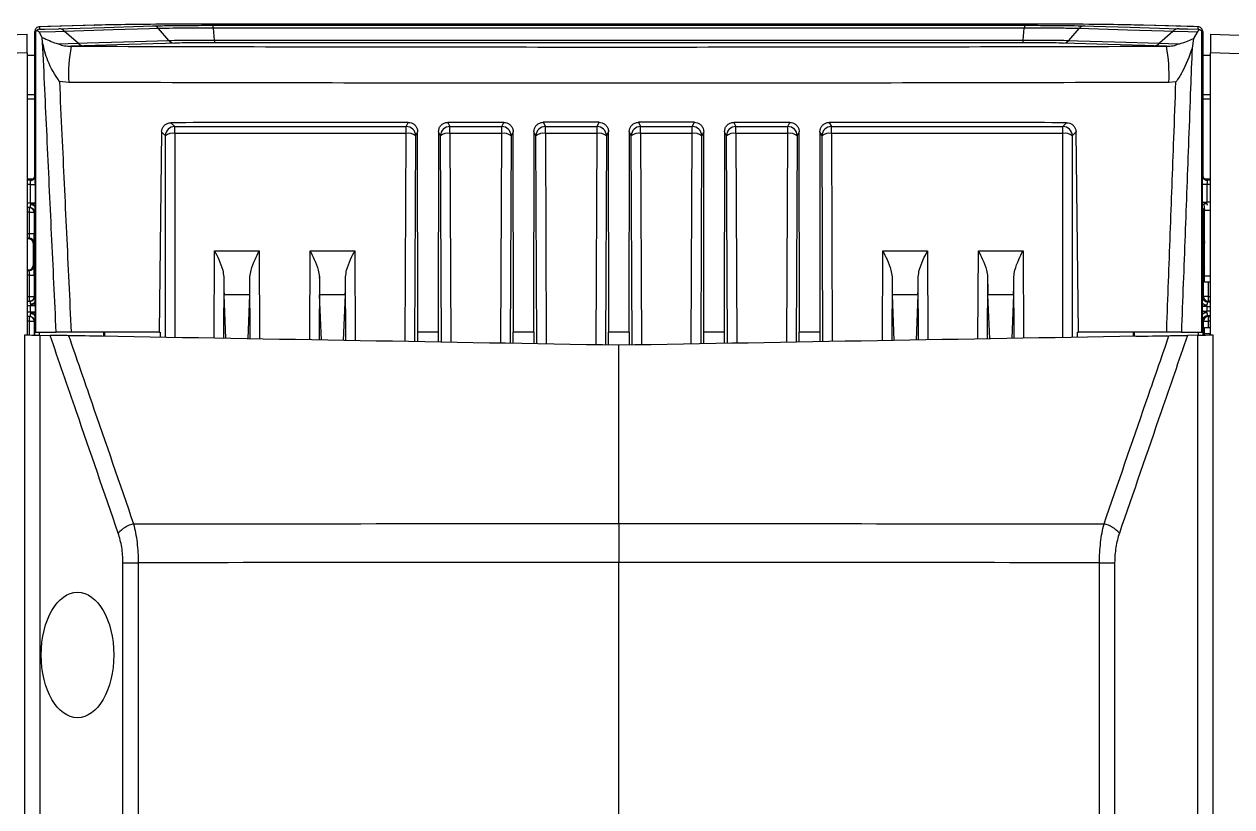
# Model space of a CAD drawing. Extents: x 14.8 to 109.8, y 1.6 to 86.6.
# Drawn here: x 47.099 to 50.977, y 12.667 to 15.181 of the extents above; entities that cross this region are included whole.
import ezdxf

# ---------------------------------------------------------------- set-up
doc = ezdxf.new("R2010")
doc.units = 0
doc.header["$MEASUREMENT"] = 0
doc.layers.add('OBJECT', color=7, linetype='CONTINUOUS')

msp = doc.modelspace()

# ---------------------------------------------------------------- linework, layer by layer
at = {"layer": 'OBJECT'}
for p, q in [((47.3237, 15.1778), (47.1479, 15.1728)), ((47.1483, 15.1728), (47.1483, 15.1648)), ((47.3237, 15.1778), (47.3246, 15.1778)), ((47.5632, 15.1291), (47.5304, 15.1668)), ((47.7097, 15.1303), (47.7063, 15.1687)), ((50.307, 15.1303), (50.3104, 15.1687)), ((50.4535, 15.1291), (50.4862, 15.1668)), ((50.693, 15.1778), (50.6921, 15.1778)), ((50.8688, 15.1728), (50.693, 15.1778)), ((50.8683, 15.1648), (50.8683, 15.1728)), ((47.1333, 15.152), (47.1333, 15.1578)), ((47.1333, 14.6915), (47.1333, 15.152)), ((47.1408, 15.1622), (47.136, 15.1578)), ((47.1581, 15.1226), (47.1566, 15.1388)), ((47.272, 15.1204), (47.2287, 15.1579)), ((50.7879, 15.1579), (50.7446, 15.1204)), ((50.854, 15.1356), (50.8491, 15.1036)), ((50.8657, 15.1556), (50.854, 15.1356)), ((50.8833, 15.1578), (50.8833, 15.152)), ((50.8833, 15.152), (50.8833, 14.6915)), ((47.1083, 15.0894), (47.1083, 14.1829)), ((47.2079, 15.1185), (47.272, 15.1204)), ((50.7672, 15.1104), (50.7263, 15.1116)), ((50.9083, 14.1829), (50.9083, 15.0894)), ((47.1083, 15.0812), (47.1333, 15.0811)), ((50.8833, 15.0811), (50.9083, 15.0812)), ((47.242, 14.9941), (47.2119, 14.9966)), ((50.7973, 14.9955), (50.7747, 14.9941)), ((47.1083, 14.9551), (47.1333, 14.9551)), ((47.1333, 14.9401), (47.1083, 14.9401)), ((50.8833, 14.9551), (50.9083, 14.9551)), ((50.9083, 14.9401), (50.8833, 14.9401)), ((47.5702, 14.8647), (47.5823, 14.8525)), ((48.3258, 14.8525), (48.3323, 14.8656)), ((48.4593, 14.8657), (48.4659, 14.8525)), ((48.6323, 14.8525), (48.6389, 14.8658)), ((48.7657, 14.8659), (48.7724, 14.8525)), ((48.9383, 14.8525), (48.945, 14.8659)), ((49.0717, 14.8659), (49.0784, 14.8525)), ((49.2443, 14.8525), (49.251, 14.8659)), ((49.3777, 14.8658), (49.3844, 14.8525)), ((49.5508, 14.8525), (49.5574, 14.8657)), ((49.6843, 14.8656), (49.6909, 14.8525)), ((50.4344, 14.8525), (50.4465, 14.8647)), ((47.5402, 14.835), (47.5326, 14.1918)), ((47.5523, 14.8228), (47.5402, 14.835)), ((47.5523, 14.1752), (47.5523, 14.8228)), ((47.5823, 14.8525), (48.3258, 14.8525)), ((47.5823, 14.8303), (47.5823, 14.8525)), ((48.3258, 14.8303), (47.5823, 14.8303)), ((47.5823, 14.8303), (47.5823, 14.1747)), ((48.3227, 14.1617), (48.3258, 14.8303)), ((48.3258, 14.8303), (48.3258, 14.8525)), ((48.3558, 14.8225), (48.3527, 14.1612)), ((48.3624, 14.8357), (48.3558, 14.8225)), ((48.3632, 14.1918), (48.3624, 14.8357)), ((48.4293, 14.8358), (48.4285, 14.1918)), ((48.4359, 14.8225), (48.4293, 14.8358)), ((48.439, 14.1597), (48.4359, 14.8225)), ((48.4659, 14.8525), (48.6323, 14.8525)), ((48.4659, 14.8303), (48.4659, 14.8525)), ((48.6323, 14.8303), (48.4659, 14.8303)), ((48.4659, 14.8303), (48.469, 14.1592)), ((48.6291, 14.1564), (48.6323, 14.8303)), ((48.6323, 14.8303), (48.6323, 14.8525)), ((48.6623, 14.8225), (48.6592, 14.1559)), ((48.669, 14.8359), (48.6623, 14.8225)), ((48.6697, 14.1918), (48.669, 14.8359)), ((48.7357, 14.8359), (48.7349, 14.1918)), ((48.7424, 14.8225), (48.7357, 14.8359)), ((48.7455, 14.1543), (48.7424, 14.8225)), ((48.7724, 14.8525), (48.9383, 14.8525)), ((48.7724, 14.8303), (48.7724, 14.8525)), ((48.9383, 14.8303), (48.7724, 14.8303)), ((48.7724, 14.8303), (48.7755, 14.1538)), ((48.9351, 14.151), (48.9383, 14.8303)), ((48.9383, 14.8303), (48.9383, 14.8525)), ((48.9683, 14.8225), (48.9651, 14.1505)), ((48.975, 14.836), (48.9683, 14.8225)), ((48.9758, 14.1918), (48.975, 14.836)), ((49.0417, 14.836), (49.0409, 14.1918)), ((49.0484, 14.8225), (49.0417, 14.836)), ((49.0515, 14.1505), (49.0484, 14.8225)), ((49.0784, 14.8525), (49.2443, 14.8525)), ((49.0784, 14.8303), (49.0784, 14.8525)), ((49.2443, 14.8303), (49.0784, 14.8303)), ((49.0784, 14.8303), (49.0815, 14.151)), ((49.2411, 14.1538), (49.2443, 14.8303)), ((49.2443, 14.8303), (49.2443, 14.8525)), ((49.2743, 14.8225), (49.2712, 14.1543)), ((49.281, 14.8359), (49.2743, 14.8225)), ((49.2818, 14.1918), (49.281, 14.8359)), ((49.3477, 14.8359), (49.3469, 14.1918)), ((49.3544, 14.8225), (49.3477, 14.8359)), ((49.3575, 14.1559), (49.3544, 14.8225)), ((49.3844, 14.8525), (49.5508, 14.8525)), ((49.3844, 14.8303), (49.3844, 14.8525)), ((49.5508, 14.8303), (49.3844, 14.8303)), ((49.3844, 14.8303), (49.3875, 14.1564)), ((49.5476, 14.1592), (49.5508, 14.8303)), ((49.5508, 14.8303), (49.5508, 14.8525)), ((49.5808, 14.8225), (49.5777, 14.1597)), ((49.5874, 14.8358), (49.5808, 14.8225)), ((49.5882, 14.1918), (49.5874, 14.8358)), ((49.6543, 14.8357), (49.6535, 14.1918)), ((49.6609, 14.8225), (49.6543, 14.8357)), ((49.664, 14.1612), (49.6609, 14.8225)), ((49.6909, 14.8525), (50.4344, 14.8525)), ((49.6909, 14.8303), (49.6909, 14.8525)), ((50.4344, 14.8303), (49.6909, 14.8303)), ((49.6909, 14.8303), (49.694, 14.1617)), ((50.4344, 14.8303), (50.4344, 14.8525)), ((50.4344, 14.1747), (50.4344, 14.8303)), ((50.4765, 14.835), (50.4644, 14.8228)), ((50.4644, 14.8228), (50.4644, 14.1752)), ((50.484, 14.1918), (50.4765, 14.835)), ((47.1083, 14.6846), (47.1274, 14.6846)), ((47.1083, 14.6812), (47.1183, 14.6812)), ((47.1195, 14.6662), (47.1083, 14.6662)), ((47.1195, 14.6662), (47.1336, 14.6662)), ((47.1195, 14.6068), (47.1195, 14.6662)), ((47.1336, 14.6662), (47.1336, 14.6068)), ((50.8831, 14.6103), (50.8831, 14.6662)), ((50.8971, 14.6662), (50.8831, 14.6662)), ((50.8892, 14.6846), (50.9083, 14.6846)), ((50.8971, 14.6662), (50.8971, 14.6093)), ((50.9083, 14.6662), (50.8971, 14.6662)), ((50.8984, 14.6812), (50.9083, 14.6812)), ((47.1083, 14.6068), (47.1195, 14.6068)), ((47.1178, 14.5918), (47.1083, 14.5918)), ((47.1158, 14.5768), (47.1158, 14.5918)), ((47.1195, 14.6068), (47.1336, 14.6068)), ((50.8833, 14.5842), (50.8833, 14.2993)), ((50.8892, 14.5823), (50.8892, 14.5986)), ((50.8892, 14.3723), (50.8892, 14.5823)), ((50.9083, 14.5823), (50.8892, 14.5823)), ((47.1158, 14.5768), (47.1083, 14.5768)), ((47.1158, 14.5768), (47.1308, 14.5768)), ((47.1158, 14.509), (47.1158, 14.5768)), ((47.1308, 14.5768), (47.1308, 14.509)), ((47.1327, 14.5768), (47.1308, 14.5768)), ((47.1333, 14.3018), (47.1333, 14.5817)), ((50.8859, 14.5773), (50.8839, 14.5793)), ((50.8859, 14.509), (50.8859, 14.5773)), ((50.8892, 14.5773), (50.8859, 14.5773)), ((47.1083, 14.509), (47.1158, 14.509)), ((47.1158, 14.509), (47.1308, 14.509)), ((50.8892, 14.509), (50.8859, 14.509)), ((47.1148, 14.494), (47.1083, 14.494)), ((47.1083, 14.4923), (47.113, 14.4923)), ((47.1083, 14.4923), (47.113, 14.4923)), ((47.113, 14.4923), (47.1148, 14.494)), ((47.1275, 14.481), (47.1275, 14.4025)), ((47.1297, 14.479), (47.128, 14.4773)), ((50.8887, 14.4773), (50.8869, 14.479)), ((47.7087, 14.1724), (47.71, 14.4534)), ((47.71, 14.4534), (47.8536, 14.4534)), ((47.8536, 14.4534), (47.855, 14.1699)), ((48.0157, 14.1671), (48.017, 14.4534)), ((48.017, 14.4534), (48.1606, 14.4534)), ((48.1606, 14.4534), (48.162, 14.1645)), ((49.8547, 14.1645), (49.856, 14.4534)), ((49.856, 14.4534), (49.9996, 14.4534)), ((49.9996, 14.4534), (50.001, 14.1671)), ((50.1617, 14.1699), (50.163, 14.4534)), ((50.163, 14.4534), (50.3066, 14.4534)), ((50.3066, 14.4534), (50.3079, 14.1724)), ((47.113, 14.3912), (47.1083, 14.3912)), ((47.113, 14.3912), (47.1083, 14.3912)), ((47.1083, 14.3895), (47.1148, 14.3895)), ((47.1148, 14.3895), (47.113, 14.3912)), ((47.128, 14.4062), (47.1297, 14.4045)), ((50.8869, 14.4045), (50.8887, 14.4062)), ((47.1158, 14.3745), (47.1083, 14.3745)), ((47.1158, 14.3068), (47.1158, 14.3745)), ((47.1158, 14.3745), (47.1308, 14.3745)), ((47.1308, 14.3745), (47.1308, 14.3068)), ((47.7397, 14.3697), (47.7387, 14.1719)), ((47.8249, 14.1704), (47.824, 14.3697)), ((48.0467, 14.3697), (48.0457, 14.1666)), ((48.1319, 14.1651), (48.131, 14.3697)), ((49.8857, 14.3697), (49.8847, 14.1651)), ((49.9709, 14.1666), (49.97, 14.3697)), ((50.1927, 14.3697), (50.1917, 14.1704)), ((50.2779, 14.1719), (50.277, 14.3697)), ((50.8859, 14.3062), (50.8859, 14.3745)), ((50.8892, 14.3745), (50.8859, 14.3745)), ((50.8892, 14.3523), (50.8892, 14.3723)), ((50.8892, 14.3723), (50.9083, 14.3723)), ((50.9083, 14.3523), (50.8892, 14.3523)), ((50.9009, 14.3523), (50.9009, 14.3062)), ((47.8229, 14.3115), (47.7407, 14.3115)), ((47.7466, 14.1718), (47.7407, 14.3115)), ((47.8229, 14.3115), (47.817, 14.1706)), ((48.1299, 14.3115), (48.0477, 14.3115)), ((48.0539, 14.1664), (48.0477, 14.3115)), ((48.1299, 14.3115), (48.1237, 14.1652)), ((49.8929, 14.1652), (49.8867, 14.3115)), ((49.9689, 14.3115), (49.8867, 14.3115)), ((49.9689, 14.3115), (49.9628, 14.1664)), ((50.1997, 14.1706), (50.1937, 14.3115)), ((50.2759, 14.3115), (50.1937, 14.3115)), ((50.2759, 14.3115), (50.27, 14.1718)), ((47.1083, 14.3068), (47.1158, 14.3068)), ((47.1083, 14.2918), (47.1178, 14.2918)), ((47.1195, 14.2768), (47.1083, 14.2768)), ((47.1158, 14.2918), (47.1158, 14.3068)), ((47.1158, 14.3068), (47.1308, 14.3068)), ((47.1336, 14.2768), (47.1195, 14.2768)), ((47.1195, 14.2568), (47.1195, 14.2768)), ((47.1308, 14.3068), (47.1327, 14.3068)), ((47.1336, 14.2768), (47.1336, 14.2568)), ((50.8831, 14.2603), (50.8831, 14.2732)), ((50.8839, 14.3042), (50.8859, 14.3062)), ((50.9009, 14.3062), (50.8859, 14.3062)), ((50.8971, 14.2742), (50.8971, 14.2593)), ((50.9009, 14.2912), (50.8989, 14.2892)), ((50.9009, 14.3062), (50.9009, 14.2912)), ((50.9009, 14.3062), (50.9083, 14.3062)), ((50.9083, 14.2912), (50.9009, 14.2912)), ((47.1083, 14.2568), (47.1195, 14.2568)), ((47.1178, 14.2418), (47.1083, 14.2418)), ((47.1158, 14.2268), (47.1158, 14.2418)), ((47.1195, 14.2568), (47.1336, 14.2568)), ((50.8833, 14.1918), (50.8833, 14.2342)), ((50.8989, 14.2443), (50.9009, 14.2423)), ((50.9009, 14.2423), (50.9009, 14.2273)), ((50.9009, 14.2423), (50.9083, 14.2423)), ((47.1158, 14.2268), (47.1083, 14.2268)), ((47.1158, 14.2268), (47.1308, 14.2268)), ((47.1158, 14.1828), (47.1158, 14.2268)), ((47.1327, 14.2268), (47.1308, 14.2268)), ((47.1308, 14.2268), (47.1308, 14.1825)), ((47.1333, 14.1918), (47.1333, 14.2317)), ((50.8859, 14.2273), (50.8839, 14.2293)), ((50.8859, 14.2273), (50.9009, 14.2273)), ((50.8859, 14.1825), (50.8859, 14.2273)), ((50.8892, 14.2066), (50.9083, 14.2066)), ((50.8892, 14.1866), (50.8892, 14.2066)), ((50.9083, 14.2273), (50.9009, 14.2273)), ((50.9009, 14.2273), (50.9009, 14.2066)), ((47.1013, 12.5001), (47.1013, 14.183)), ((47.1329, 14.1825), (47.1329, 14.1918)), ((47.1329, 14.1918), (47.1333, 14.1918)), ((47.1333, 14.1918), (47.1359, 14.1918)), ((47.1359, 14.1918), (47.2017, 14.1918)), ((47.1469, 14.1918), (47.1469, 14.1823)), ((47.1494, 14.1822), (47.1494, 12.5001)), ((47.1494, 14.1822), (47.182, 14.1816)), ((47.5326, 14.1918), (47.2496, 14.1918)), ((47.3536, 14.1918), (47.3536, 14.1786)), ((47.3571, 14.1918), (47.3571, 14.1786)), ((47.5326, 14.1918), (47.5353, 14.1918)), ((47.5353, 14.1918), (47.5351, 14.1755)), ((48.3618, 14.1918), (48.3618, 14.161)), ((48.3618, 14.1918), (48.3632, 14.1918)), ((48.4285, 14.1918), (48.3632, 14.1918)), ((48.4285, 14.1918), (48.4298, 14.1918)), ((48.4298, 14.1599), (48.4298, 14.1918)), ((48.6684, 14.1918), (48.6684, 14.1557)), ((48.6684, 14.1918), (48.6697, 14.1918)), ((48.7349, 14.1918), (48.6697, 14.1918)), ((48.7349, 14.1918), (48.7362, 14.1918)), ((48.7362, 14.1545), (48.7362, 14.1918)), ((48.9745, 14.1918), (48.9745, 14.1504)), ((48.9745, 14.1918), (48.9758, 14.1918)), ((49.0409, 14.1918), (48.9758, 14.1918)), ((49.0409, 14.1918), (49.0422, 14.1918)), ((49.0422, 14.1504), (49.0422, 14.1918)), ((49.2804, 14.1918), (49.2818, 14.1918)), ((49.2804, 14.1918), (49.2804, 14.1545)), ((49.3469, 14.1918), (49.2818, 14.1918)), ((49.3469, 14.1918), (49.3482, 14.1918)), ((49.3482, 14.1557), (49.3482, 14.1918)), ((49.5869, 14.1918), (49.5882, 14.1918)), ((49.5869, 14.1918), (49.5869, 14.1599)), ((49.6535, 14.1918), (49.5882, 14.1918)), ((49.6535, 14.1918), (49.6548, 14.1918)), ((49.6548, 14.161), (49.6548, 14.1918)), ((50.4814, 14.1918), (50.484, 14.1918)), ((50.4815, 14.1755), (50.4814, 14.1918)), ((50.7676, 14.1918), (50.484, 14.1918)), ((50.6596, 14.1918), (50.6596, 14.1786)), ((50.6631, 14.1918), (50.6631, 14.1786)), ((50.8149, 14.1918), (50.8807, 14.1918)), ((50.8672, 14.1822), (50.8347, 14.1816)), ((50.8672, 12.5001), (50.8672, 14.1822)), ((50.8697, 14.1823), (50.8697, 14.1918)), ((50.8807, 14.1918), (50.8833, 14.1918)), ((50.8833, 14.1918), (50.8838, 14.1918)), ((50.8838, 14.1918), (50.8838, 14.1825)), ((50.8892, 14.1826), (50.8892, 14.1866)), ((50.9083, 14.1866), (50.8892, 14.1866)), ((50.9154, 14.183), (50.9154, 12.5001)), ((49.0083, 13.5771), (49.0083, 14.1498)), ((49.0083, 13.5771), (49.0083, 14.1498)), ((49.0083, 13.5771), (49.0083, 13.4521)), ((47.416, 13.4511), (47.465, 13.4511)), ((47.416, 12.5001), (47.416, 13.4511)), ((47.465, 13.4511), (47.465, 12.5001)), ((49.0083, 12.5001), (49.0083, 13.4521)), ((50.5517, 12.5001), (50.5517, 13.4511)), ((50.5517, 13.4511), (50.6006, 13.4511)), ((50.6006, 13.4511), (50.6006, 12.5001))]:
    msp.add_line(p, q, dxfattribs=at)
at = {"layer": 'OBJECT', "flags": 128}
for points in [[(47.3246, 15.1778), (47.2945, 15.1769), (47.1743, 15.1735), (47.1483, 15.1728)], [(47.1483, 15.1648), (47.1651, 15.1653), (47.2104, 15.1667)], [(47.2104, 15.1667), (47.2396, 15.1675), (47.3566, 15.171), (47.5121, 15.1756)], [(47.5304, 15.1668), (47.5012, 15.166), (47.3842, 15.1625), (47.2287, 15.1579)], [(50.7879, 15.1579), (50.7587, 15.1587), (50.6417, 15.1622), (50.4862, 15.1668)], [(50.5045, 15.1756), (50.5338, 15.1748), (50.6507, 15.1713), (50.8062, 15.1667)], [(50.8683, 15.1728), (50.8533, 15.1732), (50.733, 15.1766), (50.6921, 15.1778)], [(50.8062, 15.1667), (50.8355, 15.1658), (50.8683, 15.1648)], [(45.4592, 15.0917), (46.0079, 15.1109), (46.5577, 15.1301), (47.1083, 15.1493)], [(47.1359, 14.1918), (47.1359, 14.7327), (47.136, 15.1578)], [(47.2287, 15.1579), (47.1995, 15.157), (47.1468, 15.1554)], [(47.1566, 15.1388), (47.1476, 15.1541), (47.1468, 15.1554)], [(47.272, 15.1204), (47.3012, 15.1213), (47.4182, 15.1247), (47.5632, 15.1291)], [(50.4535, 15.1291), (50.4827, 15.1282), (50.5997, 15.1247), (50.7446, 15.1204)], [(50.8657, 15.1556), (50.8364, 15.1564), (50.7879, 15.1579)], [(50.8807, 14.1918), (50.8808, 14.7327), (50.881, 15.1577)], [(50.9083, 15.1493), (51.4589, 15.1301), (52.0087, 15.1109), (52.5575, 15.0917)], [(47.1083, 15.0894), (46.556, 15.0702), (46.0046, 15.0509), (45.4541, 15.0318)], [(47.2903, 15.1116), (47.2611, 15.1107), (47.2495, 15.1104)], [(47.5815, 15.1203), (47.5523, 15.1194), (47.4353, 15.1159), (47.2903, 15.1116)], [(50.7263, 15.1116), (50.6971, 15.1125), (50.5801, 15.116), (50.4352, 15.1203)], [(50.7446, 15.1204), (50.7739, 15.1195), (50.8088, 15.1185)], [(52.5625, 15.0318), (52.0121, 15.0509), (51.4606, 15.0702), (50.9083, 15.0894)], [(47.113, 14.4923), (47.1159, 14.492), (47.1171, 14.4917)], [(50.8892, 14.4813), (50.8889, 14.4802), (50.8887, 14.4773)], [(50.8892, 14.4022), (50.8889, 14.4033), (50.8887, 14.4062)], [(47.1013, 14.183), (47.1129, 14.1828), (47.1239, 14.1827), (47.1339, 14.1825), (47.1425, 14.1823), (47.1494, 14.1822)], [(50.8672, 14.1822), (50.8741, 14.1823), (50.8827, 14.1825), (50.8927, 14.1827), (50.9038, 14.1828), (50.9154, 14.183)]]:
    msp.add_lwpolyline(points, dxfattribs=at)
at = {"layer": 'OBJECT'}
for centre, radius, start, end in [((47.1483, 15.1578), 0.015, 89.9068, 179.9952), ((47.2098, 15.1418), 0.0249, 40.2954, 88.4924), ((47.5115, 15.1508), 0.0249, 40.2955, 88.4923), ((47.6886, 15.1696), 0.0178, 357.1338, 26.4032), ((50.3281, 15.1696), 0.0178, 153.5968, 182.8662), ((50.5052, 15.1508), 0.0249, 91.5077, 139.7045), ((50.8069, 15.1418), 0.0249, 91.5076, 139.7046), ((50.8683, 15.1578), 0.015, 0.0048, 90.0932), ((47.5822, 15.1451), 0.0249, 220.2966, 268.4912), ((47.7274, 15.1294), 0.0178, 177.1357, 206.3921), ((50.2892, 15.1294), 0.0178, 333.6079, 2.8643), ((50.4345, 15.1451), 0.0249, 271.5088, 319.7034), ((47.7486, 15.0197), 0.5073, 169.6987, 182.8864), ((47.291, 15.1365), 0.0249, 220.295, 268.4925), ((50.7257, 15.1365), 0.0249, 271.5075, 319.705), ((50.268, 15.0197), 0.5073, 357.1136, 10.3013), ((47.5823, 14.8225), 0.03, 90.0808, 179.3833), ((47.5756, 14.7932), 0.0377, 79.8277, 128.205), ((48.3258, 14.8225), 0.03, 0.0541, 89.9721), ((48.3325, 14.7943), 0.0366, 50.4762, 100.4983), ((48.4659, 14.8225), 0.03, 90.028, 179.9458), ((48.4592, 14.7943), 0.0366, 79.5018, 129.5236), ((48.6323, 14.8225), 0.03, 0.0541, 89.9721), ((48.639, 14.7943), 0.0366, 50.4763, 100.4982), ((48.7724, 14.8225), 0.03, 90.0279, 179.9458), ((48.7657, 14.7943), 0.0366, 79.5018, 129.5237), ((48.9383, 14.8225), 0.03, 0.0542, 89.9721), ((48.945, 14.7943), 0.0366, 50.4764, 100.4982), ((49.0784, 14.8225), 0.03, 90.0279, 179.9458), ((49.0717, 14.7943), 0.0366, 79.5018, 129.5236), ((49.2443, 14.8225), 0.03, 0.0542, 89.9721), ((49.251, 14.7943), 0.0366, 50.4763, 100.4982), ((49.3844, 14.8225), 0.03, 90.0279, 179.9459), ((49.3777, 14.7943), 0.0366, 79.5018, 129.5237), ((49.5508, 14.8225), 0.03, 0.0542, 89.972), ((49.5575, 14.7943), 0.0366, 50.4764, 100.4982), ((49.6909, 14.8225), 0.03, 90.0279, 179.9459), ((49.6842, 14.7943), 0.0366, 79.5017, 129.5238), ((50.4343, 14.8225), 0.03, 0.6167, 89.9192), ((50.441, 14.7932), 0.0377, 51.795, 100.1723), ((47.1183, 14.6962), 0.015, 269.8558, 359.983), ((50.8983, 14.6962), 0.015, 180.017, 270.1442), ((47.1158, 14.5768), 0.015, 359.9825, 89.9821), ((47.1178, 14.5768), 0.015, 66.3302, 90.0039), ((47.3398, 14.6067), 0.2203, 179.9753, 181.5165), ((47.1213, 14.5839), 0.017, 44.2002, 95.7686), ((47.1177, 14.5768), 0.015, 359.9922, 66.3243), ((50.8953, 14.5862), 0.0175, 84.2401, 133.8336), ((50.8989, 14.5793), 0.015, 130.1664, 179.9221), ((50.9009, 14.5772), 0.015, 141.2747, 179.9236), ((50.6744, 14.6097), 0.2227, 358.4458, 359.8926), ((47.1147, 14.479), 0.015, 0.0813, 89.9182), ((47.113, 14.4773), 0.015, 0.0829, 74.0486), ((50.9019, 14.479), 0.015, 147.9414, 179.9257), ((47.113, 14.4062), 0.015, 270.0833, 359.9167), ((47.1147, 14.4045), 0.015, 270.0816, 359.9184), ((50.9019, 14.4045), 0.015, 180.0743, 212.0586), ((47.1158, 14.3067), 0.015, 270.0176, 0.0177), ((47.1178, 14.3067), 0.015, 270.017, 0.0177), ((47.3398, 14.2768), 0.2203, 178.4834, 180.0248), ((47.1213, 14.2996), 0.017, 264.232, 315.7997), ((50.8953, 14.2973), 0.0175, 226.1669, 275.7599), ((50.8989, 14.3042), 0.015, 180.0818, 269.9185), ((50.9009, 14.3063), 0.015, 180.0817, 269.9177), ((50.6744, 14.2738), 0.2227, 0.1074, 1.5542), ((47.1158, 14.2268), 0.015, 359.9823, 89.9824), ((47.1178, 14.2268), 0.015, 66.3302, 90.0039), ((47.3398, 14.2567), 0.2203, 179.9753, 181.5165), ((47.1213, 14.2339), 0.017, 44.2008, 95.768), ((47.1177, 14.2268), 0.015, 359.9908, 66.3257), ((50.8953, 14.2362), 0.0175, 84.2401, 133.8331), ((50.8989, 14.2293), 0.015, 90.0814, 179.9183), ((50.9009, 14.2272), 0.015, 90.0818, 179.9185), ((50.6744, 14.2597), 0.2227, 358.4458, 359.8926), ((47.4719, 13.4848), 0.0937, 103.3898, 139.2405), ((50.5448, 13.4848), 0.0937, 40.7595, 76.6102)]:
    msp.add_arc(centre, radius, start, end, dxfattribs=at)
for centre, major_axis, ratio, start_param, end_param in [((49.0083, 13.8151), (30.0913, 0), 0.034921, 1.593263, 1.618607), ((49.0083, 13.8151), (30.0913, 0), 0.034921, 1.583072, 1.589044), ((49.0083, 13.8151), (30.0913, 0), 0.034921, 1.572902, 1.57886), ((49.0083, 13.8151), (30.0913, 0), 0.034921, 1.562733, 1.568691), ((49.0083, 13.8151), (30.0913, 0), 0.034921, 1.552549, 1.55852), ((49.0083, 13.8151), (30.0913, 0), 0.034921, 1.522986, 1.54833), ((50.8981, 14.6103), (0.015, 0), 0.069842, 3.159046, 4.649091), ((49.0083, 13.5692), (29.86, 0), 0.034903, 1.507123, 1.507499), ((47.1147, 14.509), (0, 0.015), 0.069842, 3.176499, 4.712389), ((47.1297, 14.509), (0, 0.03), 0.034921, 3.176499, 4.712389), ((50.8869, 14.509), (0, 0.03), 0.034921, 1.570796, 3.106686), ((47.128, 14.5073), (0, 0.03), 0.034921, 2.638029, 3.176499), ((50.8887, 14.5073), (0, 0.03), 0.034921, 3.106686, 3.645157), ((47.1147, 14.3745), (0, 0.015), 0.069842, 4.712389, 6.248279), ((47.128, 14.3762), (0, 0.03), 0.034921, 6.248279, 6.786749), ((47.1297, 14.3745), (0, 0.03), 0.034921, 4.712389, 6.248279), ((50.8869, 14.3745), (0, 0.03), 0.034921, 0.034907, 1.570796), ((50.8887, 14.3762), (0, 0.03), 0.034921, 5.779621, 6.318092), ((47.7415, 14.4223), (0, 0.12), 0.017455, 2.025336, 2.748894), ((47.8221, 14.4223), (0, 0.12), 0.017455, 3.534292, 4.257849), ((48.0485, 14.4223), (0, 0.12), 0.017455, 2.025336, 2.748894), ((48.1291, 14.4223), (0, 0.12), 0.017455, 3.534292, 4.257849), ((49.8875, 14.4223), (0, 0.12), 0.017455, 2.025336, 2.748894), ((49.9681, 14.4223), (0, 0.12), 0.017455, 3.534292, 4.257849), ((50.1945, 14.4223), (0, 0.12), 0.017455, 2.025336, 2.748894), ((50.2751, 14.4223), (0, 0.12), 0.017455, 3.534292, 4.257849), ((50.8981, 14.2732), (0.015, 0), 0.069842, 1.634094, 3.124139), ((49.0083, 15.3143), (29.86, 0), 0.034903, 4.775687, 4.776062), ((49.0083, 15.3293), (29.845, 0), 0.034921, 4.775776, 4.776094), ((50.8981, 14.2603), (0.015, 0), 0.069842, 3.159046, 4.649091), ((49.0083, 13.2192), (29.86, 0), 0.034903, 1.507123, 1.507499), ((49.0083, 13.2042), (29.845, 0), 0.034921, 1.507091, 1.507409)]:
    msp.add_ellipse(centre, major_axis=major_axis, ratio=ratio, start_param=start_param, end_param=end_param, dxfattribs=at)
msp.add_ellipse((47.2702, 13.1551), major_axis=(0, 0.2018), ratio=0.57738, dxfattribs=at)
for points, knots in [([(47.1483, 15.1648), (47.1483, 15.1648), (47.1479, 15.1648), (47.1453, 15.1645), (47.1429, 15.1632), (47.1408, 15.1622)], [0, 0, 0, 0, 0.0100221, 0.1786986, 1, 1, 1, 1]), ([(47.6855, 15.1813), (47.6424, 15.1812), (47.5478, 15.1811), (47.4165, 15.1799), (47.3552, 15.1785), (47.3246, 15.1778)], [0, 0, 0, 0, 0.295543, 0.647772, 1, 1, 1, 1]), ([(47.5121, 15.1756), (47.5277, 15.176), (47.5591, 15.1767), (47.6286, 15.1774), (47.6801, 15.1775), (47.7045, 15.1775)], [0, 0, 0, 0, 0.342308, 0.688799, 1, 1, 1, 1]), ([(47.7063, 15.1687), (47.684, 15.1687), (47.6369, 15.1686), (47.5733, 15.1679), (47.5447, 15.1672), (47.5304, 15.1668)], [0, 0, 0, 0, 0.311267, 0.657775, 1, 1, 1, 1]), ([(50.3311, 15.1813), (50.1104, 15.1813), (49.6683, 15.1813), (49.0053, 15.1813), (48.3436, 15.1813), (47.905, 15.1813), (47.6855, 15.1813)], [0, 0, 0, 0, 0.250733, 0.501962, 0.750739, 1, 1, 1, 1]), ([(47.7045, 15.1775), (47.9221, 15.1775), (48.3578, 15.1775), (49.0113, 15.1775), (49.6636, 15.1775), (50.0958, 15.1775), (50.3122, 15.1775)], [0, 0, 0, 0, 0.250734, 0.501964, 0.75074, 1, 1, 1, 1]), ([(50.3104, 15.1687), (50.0947, 15.1687), (49.6631, 15.1687), (49.0122, 15.1687), (48.3591, 15.1687), (47.924, 15.1687), (47.7063, 15.1687)], [0, 0, 0, 0, 0.248776, 0.498036, 0.74877, 1, 1, 1, 1]), ([(50.4862, 15.1668), (50.4736, 15.1672), (50.4467, 15.1679), (50.3845, 15.1686), (50.335, 15.1687), (50.3104, 15.1687)], [0, 0, 0, 0, 0.308725, 0.655363, 1, 1, 1, 1]), ([(50.3122, 15.1775), (50.3392, 15.1775), (50.3933, 15.1774), (50.4613, 15.1767), (50.4907, 15.176), (50.5045, 15.1756)], [0, 0, 0, 0, 0.3445681, 0.6911954, 1, 1, 1, 1]), ([(50.6921, 15.1778), (50.667, 15.1784), (50.612, 15.1797), (50.4854, 15.181), (50.3826, 15.1812), (50.3311, 15.1813)], [0, 0, 0, 0, 0.295665, 0.647832, 1, 1, 1, 1]), ([(50.8736, 15.1634), (50.8719, 15.164), (50.8701, 15.1647), (50.8683, 15.1648), (50.8683, 15.1648)], [0, 0, 0, 0, 0.985611, 1, 1, 1, 1]), ([(47.1083, 15.0894), (47.1083, 15.0934), (47.1083, 15.0973), (47.1083, 15.1049), (47.1083, 15.1087), (47.1083, 15.116), (47.1083, 15.1194), (47.1083, 15.1259), (47.1083, 15.129), (47.1083, 15.1373), (47.1083, 15.1418), (47.1083, 15.1477), (47.1083, 15.1493), (47.1083, 15.1493)], [0, 0, 0, 0, 0.125, 0.125, 0.25, 0.25, 0.375, 0.375, 0.5, 0.5, 0.75, 0.75, 1, 1, 1, 1]), ([(47.136, 15.1578), (47.1358, 15.1577), (47.1354, 15.1575), (47.1348, 15.157), (47.1343, 15.1564), (47.134, 15.1557), (47.1338, 15.1552), (47.1336, 15.1546), (47.1335, 15.1542), (47.1335, 15.1538), (47.1334, 15.1535), (47.1334, 15.1532), (47.1334, 15.153), (47.1333, 15.1528), (47.1333, 15.1526), (47.1333, 15.1525), (47.1333, 15.1523), (47.1333, 15.1522), (47.1333, 15.1521), (47.1333, 15.152), (47.1333, 15.152)], [0, 0, 0, 0, 0.1985266, 0.4629261, 0.639887, 0.7583529, 0.8376814, 0.8908234, 0.9264455, 0.9503448, 0.9664012, 0.9772073, 0.9845026, 0.9894471, 0.9928227, 0.9951478, 0.9974946, 0.9984748, 0.9994648, 1, 1, 1, 1]), ([(47.1468, 15.1554), (47.1451, 15.1578), (47.1432, 15.1605), (47.141, 15.162), (47.1408, 15.1622)], [0, 0, 0, 0, 0.89656, 1, 1, 1, 1]), ([(47.1566, 15.1388), (47.1724, 15.1315), (47.1903, 15.1231), (47.2058, 15.119), (47.2078, 15.1185), (47.2079, 15.1185)], [0, 0, 0, 0, 0.871034, 0.993944, 1, 1, 1, 1]), ([(47.5632, 15.1291), (47.5751, 15.1293), (47.599, 15.1298), (47.652, 15.1302), (47.6911, 15.1303), (47.7097, 15.1303)], [0, 0, 0, 0, 0.342437, 0.688873, 1, 1, 1, 1]), ([(47.7097, 15.1303), (47.9264, 15.1303), (48.3604, 15.1303), (49.0113, 15.1303), (49.6609, 15.1303), (50.0915, 15.1303), (50.307, 15.1303)], [0, 0, 0, 0, 0.250733, 0.501963, 0.750739, 1, 1, 1, 1]), ([(50.307, 15.1303), (50.3275, 15.1303), (50.3687, 15.1302), (50.4205, 15.1298), (50.4429, 15.1293), (50.4535, 15.1291)], [0, 0, 0, 0, 0.344488, 0.6911, 1, 1, 1, 1]), ([(50.8088, 15.1185), (50.8089, 15.1185), (50.8106, 15.119), (50.8177, 15.1209), (50.832, 15.1253), (50.8461, 15.1319), (50.854, 15.1356)], [0, 0, 0, 0, 0.006762, 0.1253074, 0.5118635, 1, 1, 1, 1]), ([(50.8736, 15.1634), (50.8725, 15.1628), (50.8696, 15.1612), (50.8672, 15.1577), (50.8657, 15.1556)], [0, 0, 0, 0, 0.379238, 1, 1, 1, 1]), ([(50.881, 15.1577), (50.8798, 15.159), (50.8775, 15.1618), (50.8749, 15.1629), (50.8736, 15.1634)], [0, 0, 0, 0, 0.492725, 1, 1, 1, 1]), ([(50.8833, 15.152), (50.8833, 15.152), (50.8833, 15.1521), (50.8833, 15.1522), (50.8833, 15.1525), (50.8833, 15.1531), (50.8832, 15.1542), (50.8827, 15.156), (50.8819, 15.157), (50.8812, 15.1575), (50.881, 15.1577)], [0, 0, 0, 0, 0.000752, 0.0017017, 0.0034595, 0.0111096, 0.0413004, 0.1615431, 0.6420093, 1, 1, 1, 1]), ([(50.9083, 15.1493), (50.9083, 15.1493), (50.9083, 15.1489), (50.9083, 15.1474), (50.9083, 15.1463), (50.9083, 15.1433), (50.9083, 15.1414), (50.9083, 15.1371), (50.9083, 15.1346), (50.9083, 15.1263), (50.9083, 15.1196), (50.9083, 15.1052), (50.9083, 15.0973), (50.9083, 15.0894)], [0, 0, 0, 0, 0.125, 0.125, 0.25, 0.25, 0.375, 0.375, 0.5, 0.5, 0.75, 0.75, 1, 1, 1, 1]), ([(47.2017, 14.1918), (47.1968, 14.2967), (47.1869, 14.5068), (47.1724, 14.817), (47.1628, 15.0224), (47.1581, 15.1226)], [0, 0, 0, 0, 0.33815, 0.677141, 1, 1, 1, 1]), ([(47.2119, 14.9966), (47.2119, 14.9967), (47.1976, 15.0185), (47.1729, 15.0584), (47.1627, 15.1025), (47.1581, 15.1226)], [0, 0, 0, 0, 0.003145, 0.547297, 1, 1, 1, 1]), ([(47.2079, 15.1185), (47.2084, 15.1182), (47.2149, 15.1149), (47.229, 15.1111), (47.2423, 15.1106), (47.2495, 15.1104)], [0, 0, 0, 0, 0.041908, 0.483138, 1, 1, 1, 1]), ([(47.2495, 15.1104), (47.4454, 15.1099), (48.0297, 15.1084), (49.0038, 15.1074), (49.981, 15.1084), (50.5682, 15.1099), (50.7672, 15.1104)], [0, 0, 0, 0, 0.167192, 0.498796, 0.830146, 1, 1, 1, 1]), ([(47.7115, 15.1215), (47.695, 15.1215), (47.6603, 15.1215), (47.6132, 15.121), (47.592, 15.1205), (47.5815, 15.1203)], [0, 0, 0, 0, 0.311205, 0.657664, 1, 1, 1, 1]), ([(50.3051, 15.1215), (50.0904, 15.1215), (49.6604, 15.1215), (49.0121, 15.1215), (48.3617, 15.1215), (47.9284, 15.1215), (47.7115, 15.1215)], [0, 0, 0, 0, 0.248777, 0.498037, 0.748771, 1, 1, 1, 1]), ([(50.4352, 15.1203), (50.4258, 15.1205), (50.4059, 15.121), (50.3599, 15.1214), (50.3234, 15.1215), (50.3051, 15.1215)], [0, 0, 0, 0, 0.308804, 0.65543, 1, 1, 1, 1]), ([(50.7672, 15.1104), (50.7742, 15.1105), (50.7881, 15.1107), (50.8019, 15.1159), (50.8088, 15.1185)], [0, 0, 0, 0, 0.504001, 1, 1, 1, 1]), ([(50.8491, 15.1036), (50.8399, 15.0774), (50.827, 15.0407), (50.8041, 15.0057), (50.7974, 14.9957), (50.7973, 14.9955)], [0, 0, 0, 0, 0.710512, 0.99645, 1, 1, 1, 1]), ([(50.8491, 15.1036), (50.8476, 15.061), (50.8439, 14.9634), (50.8364, 14.7635), (50.8266, 14.5022), (50.8188, 14.2958), (50.8149, 14.1918)], [0, 0, 0, 0, 0.140215, 0.321037, 0.657768, 1, 1, 1, 1]), ([(47.2119, 14.9966), (47.2146, 14.9397), (47.2222, 14.7779), (47.2347, 14.5096), (47.2446, 14.2982), (47.2496, 14.1918)], [0, 0, 0, 0, 0.211985, 0.603315, 1, 1, 1, 1]), ([(50.7747, 14.9941), (50.5749, 14.9936), (49.9851, 14.9921), (49.0038, 14.9911), (48.0255, 14.9921), (47.4387, 14.9936), (47.242, 14.9941)], [0, 0, 0, 0, 0.169841, 0.501204, 0.832821, 1, 1, 1, 1]), ([(50.7676, 14.1918), (50.7677, 14.1947), (50.7716, 14.3), (50.7794, 14.5076), (50.7892, 14.7726), (50.7951, 14.9353), (50.7973, 14.9955)], [0, 0, 0, 0, 0.010923, 0.39295, 0.774977, 1, 1, 1, 1]), ([(47.5402, 14.835), (47.5406, 14.8384), (47.5413, 14.8451), (47.5466, 14.8541), (47.5543, 14.8608), (47.5626, 14.8642), (47.5681, 14.8646), (47.5702, 14.8647)], [0, 0, 0, 0, 0.216239, 0.432482, 0.648615, 0.864625, 1, 1, 1, 1]), ([(48.3323, 14.8656), (48.3357, 14.8653), (48.3425, 14.8647), (48.3515, 14.8595), (48.3583, 14.8519), (48.3619, 14.8435), (48.3622, 14.8379), (48.3624, 14.8357)], [0, 0, 0, 0, 0.214947, 0.429889, 0.644969, 0.860078, 1, 1, 1, 1]), ([(48.4293, 14.8358), (48.4296, 14.8392), (48.4303, 14.8459), (48.4354, 14.8549), (48.4431, 14.8616), (48.4515, 14.8652), (48.4571, 14.8656), (48.4593, 14.8657)], [0, 0, 0, 0, 0.214934, 0.429872, 0.644744, 0.859492, 1, 1, 1, 1]), ([(48.6389, 14.8658), (48.6423, 14.8655), (48.6491, 14.8648), (48.6581, 14.8597), (48.6649, 14.8521), (48.6684, 14.8437), (48.6688, 14.8381), (48.669, 14.8359)], [0, 0, 0, 0, 0.214823, 0.429639, 0.644591, 0.859622, 1, 1, 1, 1]), ([(48.7357, 14.8359), (48.736, 14.8393), (48.7367, 14.8461), (48.7419, 14.855), (48.7495, 14.8618), (48.7579, 14.8654), (48.7635, 14.8657), (48.7657, 14.8659)], [0, 0, 0, 0, 0.214955, 0.429911, 0.644845, 0.859682, 1, 1, 1, 1]), ([(48.945, 14.8659), (48.9483, 14.8656), (48.9551, 14.8649), (48.9641, 14.8598), (48.9709, 14.8522), (48.9745, 14.8437), (48.9748, 14.8382), (48.975, 14.836)], [0, 0, 0, 0, 0.214727, 0.429449, 0.644287, 0.859237, 1, 1, 1, 1]), ([(49.0417, 14.836), (49.042, 14.8394), (49.0427, 14.8461), (49.0479, 14.8551), (49.0555, 14.8618), (49.0639, 14.8654), (49.0695, 14.8658), (49.0717, 14.8659)], [0, 0, 0, 0, 0.214948, 0.429894, 0.644873, 0.859801, 1, 1, 1, 1]), ([(49.251, 14.8659), (49.2543, 14.8655), (49.2611, 14.8649), (49.2701, 14.8597), (49.2769, 14.8521), (49.2805, 14.8437), (49.2808, 14.8381), (49.281, 14.8359)], [0, 0, 0, 0, 0.214658, 0.429313, 0.644058, 0.858928, 1, 1, 1, 1]), ([(49.3477, 14.8359), (49.348, 14.8393), (49.3487, 14.846), (49.3539, 14.855), (49.3615, 14.8618), (49.37, 14.8653), (49.3755, 14.8657), (49.3777, 14.8658)], [0, 0, 0, 0, 0.214912, 0.42982, 0.644826, 0.85985, 1, 1, 1, 1]), ([(49.5574, 14.8657), (49.5608, 14.8654), (49.5675, 14.8647), (49.5765, 14.8596), (49.5833, 14.852), (49.5869, 14.8436), (49.5873, 14.838), (49.5874, 14.8358)], [0, 0, 0, 0, 0.214618, 0.429233, 0.643902, 0.858685, 1, 1, 1, 1]), ([(49.6543, 14.8357), (49.6546, 14.8391), (49.6553, 14.8459), (49.6605, 14.8548), (49.6681, 14.8616), (49.6765, 14.8651), (49.6821, 14.8655), (49.6843, 14.8656)], [0, 0, 0, 0, 0.214848, 0.429689, 0.644708, 0.859828, 1, 1, 1, 1]), ([(50.4465, 14.8647), (50.4498, 14.8644), (50.4566, 14.8637), (50.4655, 14.8585), (50.4723, 14.8509), (50.4759, 14.8426), (50.4763, 14.8371), (50.4765, 14.835)], [0, 0, 0, 0, 0.215975, 0.431946, 0.647914, 0.863954, 1, 1, 1, 1]), ([(47.1188, 14.6789), (47.1188, 14.6795), (47.1186, 14.681), (47.1184, 14.6811), (47.1183, 14.6812)], [0, 0, 0, 0, 0.432594, 1, 1, 1, 1]), ([(47.1188, 14.6789), (47.1207, 14.6791), (47.1245, 14.6796), (47.1293, 14.6825), (47.1326, 14.6866), (47.1331, 14.6898), (47.1333, 14.6914)], [0, 0, 0, 0, 0.250001, 0.499997, 0.749999, 1, 1, 1, 1]), ([(47.1195, 14.6662), (47.1195, 14.6678), (47.1195, 14.6711), (47.1192, 14.6757), (47.119, 14.6778), (47.1188, 14.6788)], [0, 0, 0, 0, 0.3243628, 0.6616614, 1, 1, 1, 1]), ([(47.1333, 14.6915), (47.1334, 14.6894), (47.1335, 14.6852), (47.1335, 14.6761), (47.1336, 14.6695), (47.1336, 14.6662)], [0, 0, 0, 0, 0.3374202, 0.674862, 1, 1, 1, 1]), ([(50.8831, 14.6662), (50.8831, 14.6695), (50.8831, 14.6761), (50.8832, 14.6852), (50.8833, 14.6894), (50.8833, 14.6915)], [0, 0, 0, 0, 0.325138, 0.6625798, 1, 1, 1, 1]), ([(50.8978, 14.6789), (50.8959, 14.6792), (50.8921, 14.6797), (50.8874, 14.6826), (50.884, 14.6867), (50.8836, 14.6899), (50.8833, 14.6915)], [0, 0, 0, 0, 0.250058, 0.500079, 0.750062, 1, 1, 1, 1]), ([(50.8978, 14.6788), (50.8977, 14.6778), (50.8974, 14.6757), (50.8972, 14.6711), (50.8971, 14.6678), (50.8971, 14.6662)], [0, 0, 0, 0, 0.338339, 0.675637, 1, 1, 1, 1]), ([(50.8984, 14.6812), (50.8983, 14.6811), (50.8981, 14.681), (50.8979, 14.6795), (50.8978, 14.6789)], [0, 0, 0, 0, 0.567406, 1, 1, 1, 1]), ([(47.1178, 14.5918), (47.118, 14.5919), (47.1184, 14.5922), (47.119, 14.5949), (47.1194, 14.598), (47.1196, 14.6002), (47.1196, 14.6008)], [0, 0, 0, 0, 0.292334, 0.583855, 0.873384, 1, 1, 1, 1]), ([(47.1196, 14.6008), (47.12, 14.6014), (47.1204, 14.602), (47.1218, 14.6031), (47.1238, 14.6037), (47.127, 14.6043), (47.1301, 14.6046), (47.1321, 14.6048), (47.133, 14.6048), (47.1334, 14.6048), (47.1335, 14.6049), (47.1335, 14.6049)], [0, 0, 0, 0, 0.092911, 0.10578, 0.25974, 0.379445, 0.609508, 0.799768, 0.895506, 0.968153, 1, 1, 1, 1]), ([(47.1335, 14.5958), (47.1335, 14.5921), (47.1334, 14.5873), (47.1333, 14.5833), (47.1333, 14.5821), (47.1333, 14.5818), (47.1333, 14.5817)], [0, 0, 0, 0, 0.738386, 0.934702, 0.984398, 1, 1, 1, 1]), ([(47.1336, 14.6068), (47.1336, 14.6067), (47.1336, 14.6061), (47.1335, 14.6055), (47.1335, 14.6049)], [0, 0, 0, 0, 0.057239, 1, 1, 1, 1]), ([(47.1335, 14.6049), (47.1335, 14.6046), (47.1335, 14.6041), (47.1335, 14.601), (47.1335, 14.5982), (47.1335, 14.5958)], [0, 0, 0, 0, 0.0874673, 0.2110685, 1, 1, 1, 1]), ([(50.8831, 14.6083), (50.8831, 14.609), (50.8831, 14.6096), (50.8831, 14.6103), (50.8831, 14.6103)], [0, 0, 0, 0, 0.943063, 1, 1, 1, 1]), ([(50.8832, 14.5989), (50.8832, 14.6011), (50.8831, 14.6038), (50.8831, 14.6069), (50.8831, 14.6078), (50.8831, 14.6082), (50.8831, 14.6083)], [0, 0, 0, 0, 0.699145, 0.848668, 0.952475, 1, 1, 1, 1]), ([(50.8831, 14.6083), (50.8835, 14.6083), (50.8844, 14.6081), (50.8876, 14.6077), (50.8913, 14.6071), (50.8943, 14.6063), (50.8962, 14.6051), (50.8968, 14.6041), (50.8971, 14.6037)], [0, 0, 0, 0, 0.2339762, 0.4679069, 0.7034601, 0.8325579, 0.921478, 1, 1, 1, 1]), ([(50.8833, 14.5842), (50.8833, 14.5843), (50.8833, 14.5847), (50.8833, 14.5858), (50.8832, 14.59), (50.8832, 14.5949), (50.8832, 14.5989)], [0, 0, 0, 0, 0.0150748, 0.0631012, 0.2528196, 1, 1, 1, 1]), ([(50.8839, 14.5793), (50.8837, 14.5797), (50.8836, 14.5804), (50.8834, 14.5832), (50.8833, 14.5842)], [0, 0, 0, 0, 0.619406, 1, 1, 1, 1]), ([(50.8971, 14.6037), (50.8971, 14.603), (50.8972, 14.6018), (50.8973, 14.6008), (50.8973, 14.6003)], [0, 0, 0, 0, 0.4978498, 1, 1, 1, 1]), ([(47.1333, 14.5817), (47.1333, 14.5805), (47.1331, 14.5776), (47.1329, 14.577), (47.1327, 14.5768)], [0, 0, 0, 0, 0.417564, 1, 1, 1, 1]), ([(47.1171, 14.4917), (47.1185, 14.4912), (47.1211, 14.4902), (47.124, 14.4876), (47.1259, 14.485), (47.1269, 14.4827), (47.1274, 14.4813), (47.1275, 14.4806), (47.1276, 14.4802), (47.1276, 14.4803), (47.1276, 14.4803)], [0, 0, 0, 0, 0.22305, 0.418582, 0.583314, 0.715442, 0.806659, 0.87665, 0.955117, 1, 1, 1, 1]), ([(50.8891, 14.4804), (50.8891, 14.4803), (50.8891, 14.4802), (50.8891, 14.4807), (50.8894, 14.4816), (50.8897, 14.4826), (50.8899, 14.4831)], [0, 0, 0, 0, 0.1349226, 0.46444, 0.7190748, 1, 1, 1, 1]), ([(47.71, 14.4534), (47.7101, 14.4533), (47.7147, 14.4443), (47.7246, 14.4241), (47.7367, 14.3955), (47.7388, 14.3769), (47.7397, 14.3697)], [0, 0, 0, 0, 0.004758, 0.341551, 0.742021, 1, 1, 1, 1]), ([(47.824, 14.3697), (47.8248, 14.3769), (47.8269, 14.3955), (47.8391, 14.4241), (47.8489, 14.4443), (47.8536, 14.4533), (47.8536, 14.4534)], [0, 0, 0, 0, 0.257979, 0.658449, 0.995242, 1, 1, 1, 1]), ([(48.017, 14.4534), (48.0171, 14.4533), (48.0217, 14.4443), (48.0316, 14.4241), (48.0437, 14.3955), (48.0458, 14.3769), (48.0467, 14.3697)], [0, 0, 0, 0, 0.004758, 0.341551, 0.742021, 1, 1, 1, 1]), ([(48.131, 14.3697), (48.1318, 14.3769), (48.1339, 14.3955), (48.1461, 14.4241), (48.1559, 14.4443), (48.1606, 14.4533), (48.1606, 14.4534)], [0, 0, 0, 0, 0.257979, 0.658449, 0.995242, 1, 1, 1, 1]), ([(49.856, 14.4534), (49.8561, 14.4533), (49.8607, 14.4443), (49.8706, 14.4241), (49.8827, 14.3955), (49.8848, 14.3769), (49.8857, 14.3697)], [0, 0, 0, 0, 0.004758, 0.341551, 0.742021, 1, 1, 1, 1]), ([(49.97, 14.3697), (49.9708, 14.3769), (49.9729, 14.3955), (49.9851, 14.4241), (49.9949, 14.4443), (49.9996, 14.4533), (49.9996, 14.4534)], [0, 0, 0, 0, 0.257979, 0.658449, 0.995242, 1, 1, 1, 1]), ([(50.163, 14.4534), (50.1631, 14.4533), (50.1677, 14.4443), (50.1776, 14.4241), (50.1897, 14.3955), (50.1918, 14.3769), (50.1927, 14.3697)], [0, 0, 0, 0, 0.004758, 0.341551, 0.742021, 1, 1, 1, 1]), ([(50.277, 14.3697), (50.2778, 14.3769), (50.2799, 14.3955), (50.2921, 14.4241), (50.3019, 14.4443), (50.3066, 14.4533), (50.3066, 14.4534)], [0, 0, 0, 0, 0.257979, 0.658449, 0.995242, 1, 1, 1, 1]), ([(47.1276, 14.4031), (47.1276, 14.4032), (47.1276, 14.4033), (47.1275, 14.4029), (47.1273, 14.4018), (47.1265, 14.3995), (47.1245, 14.3962), (47.1207, 14.3931), (47.1166, 14.3913), (47.1139, 14.3914), (47.113, 14.3915)], [0, 0, 0, 0, 0.035014, 0.120529, 0.186607, 0.27373, 0.466959, 0.661937, 0.880706, 1, 1, 1, 1]), ([(47.1196, 14.2827), (47.1196, 14.2833), (47.1194, 14.2855), (47.119, 14.2886), (47.1184, 14.2913), (47.118, 14.2916), (47.1178, 14.2918)], [0, 0, 0, 0, 0.126616, 0.416145, 0.707665, 1, 1, 1, 1]), ([(47.1335, 14.2786), (47.1335, 14.2786), (47.1334, 14.2787), (47.133, 14.2787), (47.1321, 14.2787), (47.1301, 14.2789), (47.1268, 14.2792), (47.1235, 14.2798), (47.1212, 14.2807), (47.12, 14.2819), (47.1197, 14.2825), (47.1196, 14.2827)], [0, 0, 0, 0, 0.031835, 0.104457, 0.20016, 0.390352, 0.620332, 0.770335, 0.89407, 0.975024, 1, 1, 1, 1]), ([(47.1327, 14.3068), (47.1329, 14.3065), (47.1331, 14.3059), (47.1333, 14.303), (47.1333, 14.3018)], [0, 0, 0, 0, 0.582438, 1, 1, 1, 1]), ([(47.1333, 14.3018), (47.1333, 14.3017), (47.1333, 14.3014), (47.1333, 14.3002), (47.1334, 14.2962), (47.1335, 14.2915), (47.1335, 14.2877)], [0, 0, 0, 0, 0.015598, 0.065297, 0.261614, 1, 1, 1, 1]), ([(47.1335, 14.2877), (47.1335, 14.286), (47.1335, 14.2833), (47.1335, 14.2802), (47.1335, 14.279), (47.1335, 14.2787), (47.1335, 14.2786)], [0, 0, 0, 0, 0.584629, 0.875911, 0.97597, 1, 1, 1, 1]), ([(47.1335, 14.2786), (47.1335, 14.2781), (47.1336, 14.2774), (47.1336, 14.2768), (47.1336, 14.2768)], [0, 0, 0, 0, 0.94276, 1, 1, 1, 1]), ([(50.8831, 14.2752), (50.8831, 14.2753), (50.8831, 14.2757), (50.8831, 14.2766), (50.8831, 14.2797), (50.8832, 14.2824), (50.8832, 14.2846)], [0, 0, 0, 0, 0.047519, 0.151334, 0.300865, 1, 1, 1, 1]), ([(50.8971, 14.2798), (50.8967, 14.2793), (50.896, 14.2782), (50.8936, 14.2769), (50.8904, 14.2762), (50.8867, 14.2757), (50.8841, 14.2754), (50.8834, 14.2752), (50.8831, 14.2752)], [0, 0, 0, 0, 0.092251, 0.184195, 0.37131, 0.581172, 0.820539, 1, 1, 1, 1]), ([(50.8831, 14.2732), (50.8831, 14.2732), (50.8831, 14.2739), (50.8831, 14.2745), (50.8831, 14.2752)], [0, 0, 0, 0, 0.056936, 1, 1, 1, 1]), ([(50.8832, 14.2846), (50.8832, 14.2886), (50.8832, 14.2935), (50.8833, 14.2977), (50.8833, 14.2989), (50.8833, 14.2992), (50.8833, 14.2993)], [0, 0, 0, 0, 0.7471843, 0.9369029, 0.9849292, 1, 1, 1, 1]), ([(50.8833, 14.2993), (50.8834, 14.3004), (50.8836, 14.3031), (50.8837, 14.3038), (50.8839, 14.3042)], [0, 0, 0, 0, 0.3805949, 1, 1, 1, 1]), ([(50.8989, 14.2892), (50.8986, 14.289), (50.8982, 14.2885), (50.8976, 14.2858), (50.8972, 14.2826), (50.8971, 14.2805), (50.8971, 14.2798)], [0, 0, 0, 0, 0.295627, 0.590382, 0.883113, 1, 1, 1, 1]), ([(47.1178, 14.2418), (47.118, 14.2419), (47.1184, 14.2422), (47.119, 14.2449), (47.1194, 14.248), (47.1196, 14.2502), (47.1196, 14.2508)], [0, 0, 0, 0, 0.292335, 0.583858, 0.873384, 1, 1, 1, 1]), ([(47.1196, 14.2508), (47.12, 14.2514), (47.1204, 14.252), (47.1218, 14.2531), (47.1238, 14.2537), (47.127, 14.2543), (47.1301, 14.2546), (47.1321, 14.2548), (47.133, 14.2548), (47.1334, 14.2548), (47.1335, 14.2549), (47.1335, 14.2549)], [0, 0, 0, 0, 0.092909, 0.105778, 0.259739, 0.379444, 0.609508, 0.799768, 0.895506, 0.968153, 1, 1, 1, 1]), ([(47.1335, 14.2458), (47.1335, 14.2421), (47.1334, 14.2373), (47.1333, 14.2333), (47.1333, 14.2321), (47.1333, 14.2318), (47.1333, 14.2317)], [0, 0, 0, 0, 0.738387, 0.934702, 0.984398, 1, 1, 1, 1]), ([(47.1336, 14.2568), (47.1336, 14.2567), (47.1336, 14.2561), (47.1335, 14.2555), (47.1335, 14.2549)], [0, 0, 0, 0, 0.05724, 1, 1, 1, 1]), ([(47.1335, 14.2549), (47.1335, 14.2546), (47.1335, 14.2541), (47.1335, 14.251), (47.1335, 14.2482), (47.1335, 14.2458)], [0, 0, 0, 0, 0.087474, 0.211068, 1, 1, 1, 1]), ([(50.8831, 14.2583), (50.8831, 14.259), (50.8831, 14.2596), (50.8831, 14.2603), (50.8831, 14.2603)], [0, 0, 0, 0, 0.943064, 1, 1, 1, 1]), ([(50.8832, 14.2489), (50.8832, 14.2511), (50.8831, 14.2538), (50.8831, 14.2569), (50.8831, 14.2578), (50.8831, 14.2582), (50.8831, 14.2583)], [0, 0, 0, 0, 0.699142, 0.848666, 0.952481, 1, 1, 1, 1]), ([(50.8831, 14.2583), (50.8835, 14.2583), (50.8844, 14.2581), (50.8876, 14.2577), (50.8913, 14.2571), (50.8943, 14.2563), (50.8962, 14.2551), (50.8968, 14.2541), (50.8971, 14.2537)], [0, 0, 0, 0, 0.233976, 0.467906, 0.703458, 0.832557, 0.921473, 1, 1, 1, 1]), ([(50.8833, 14.2342), (50.8833, 14.2343), (50.8833, 14.2347), (50.8833, 14.2358), (50.8832, 14.24), (50.8832, 14.2449), (50.8832, 14.2489)], [0, 0, 0, 0, 0.015067, 0.063093, 0.252813, 1, 1, 1, 1]), ([(50.8839, 14.2293), (50.8837, 14.2297), (50.8836, 14.2304), (50.8834, 14.2332), (50.8833, 14.2342)], [0, 0, 0, 0, 0.619404, 1, 1, 1, 1]), ([(50.8971, 14.2537), (50.8971, 14.253), (50.8972, 14.2509), (50.8976, 14.2477), (50.8982, 14.245), (50.8986, 14.2445), (50.8989, 14.2443)], [0, 0, 0, 0, 0.1168866, 0.4096182, 0.704373, 1, 1, 1, 1]), ([(47.1333, 14.2317), (47.1333, 14.2305), (47.1331, 14.2276), (47.1329, 14.227), (47.1327, 14.2268)], [0, 0, 0, 0, 0.417562, 1, 1, 1, 1]), ([(47.4009, 13.546), (47.3562, 13.6761), (47.3114, 13.8062), (47.2666, 13.9363), (47.2384, 14.0181), (47.2102, 14.0999), (47.182, 14.1816)], [0, 0, 0, 0, 0.01203444, 0.01203444, 0.01203444, 0.01960594, 0.01960594, 0.01960594, 0.01960594]), ([(47.2416, 14.1806), (47.2353, 14.1807), (47.2292, 14.1808), (47.2176, 14.181), (47.212, 14.1811), (47.2018, 14.1813), (47.1971, 14.1814), (47.1888, 14.1815), (47.1851, 14.1816), (47.182, 14.1816)], [0, 0, 0, 0, 0.25, 0.25, 0.5, 0.5, 0.75, 0.75, 1, 1, 1, 1]), ([(47.2496, 14.1918), (47.2429, 14.1918), (47.2296, 14.1918), (47.2127, 14.1918), (47.2052, 14.1918), (47.2017, 14.1918)], [0, 0, 0, 0, 0.3490243, 0.6980104, 1, 1, 1, 1]), ([(47.2416, 14.1806), (47.2663, 14.1092), (47.2909, 14.0377), (47.3156, 13.9662), (47.3605, 13.8362), (47.4054, 13.7061), (47.4502, 13.5759)], [0.00542052, 0.00542052, 0.00542052, 0.00542052, 0.01203615, 0.01203615, 0.01203615, 0.02407227, 0.02407227, 0.02407227, 0.02407227]), ([(50.5665, 13.5759), (50.6113, 13.7061), (50.6561, 13.8362), (50.701, 13.9662), (50.7257, 14.0377), (50.7504, 14.1092), (50.7751, 14.1806)], [0, 0, 0, 0, 0.01203614, 0.01203614, 0.01203614, 0.01865178, 0.01865178, 0.01865178, 0.01865178]), ([(50.8347, 14.1816), (50.8065, 14.0999), (50.7782, 14.0181), (50.7501, 13.9363), (50.7052, 13.8062), (50.6605, 13.6761), (50.6158, 13.546)], [0.00446293, 0.00446293, 0.00446293, 0.00446293, 0.01203444, 0.01203444, 0.01203444, 0.02406889, 0.02406889, 0.02406889, 0.02406889]), ([(50.8149, 14.1918), (50.8107, 14.1918), (50.8023, 14.1918), (50.7851, 14.1918), (50.773, 14.1918), (50.7676, 14.1918)], [0, 0, 0, 0, 0.356533, 0.713089, 1, 1, 1, 1]), ([(50.7751, 14.1806), (50.7814, 14.1807), (50.7874, 14.1808), (50.7991, 14.181), (50.8046, 14.1811), (50.8148, 14.1813), (50.8195, 14.1814), (50.8279, 14.1815), (50.8315, 14.1816), (50.8347, 14.1816)], [0, 0, 0, 0, 0.25, 0.25, 0.5, 0.5, 0.75, 0.75, 1, 1, 1, 1]), ([(47.4502, 13.5759), (47.4549, 13.5573), (47.4586, 13.5374), (47.4637, 13.4949), (47.4649, 13.4733), (47.465, 13.4511)], [0, 0, 0, 0, 0.5, 0.5, 1, 1, 1, 1]), ([(50.5517, 13.4511), (50.5517, 13.4733), (50.553, 13.495), (50.5581, 13.5374), (50.5617, 13.5573), (50.5665, 13.5759)], [0, 0, 0, 0, 0.5, 0.5, 1, 1, 1, 1]), ([(47.416, 13.4511), (47.416, 13.4681), (47.4147, 13.4846), (47.4095, 13.5169), (47.4057, 13.532), (47.4009, 13.546)], [0, 0, 0, 0, 0.5, 0.5, 1, 1, 1, 1]), ([(50.6158, 13.546), (50.6109, 13.532), (50.6072, 13.517), (50.602, 13.4847), (50.6006, 13.4681), (50.6006, 13.4511)], [0, 0, 0, 0, 0.5, 0.5, 1, 1, 1, 1])]:
    msp.add_open_spline(points, degree=3, knots=knots, dxfattribs=at)
for points in [[(47.3481, 14.1787), (47.3126, 14.1794), (47.2771, 14.18), (47.2416, 14.1806)], [(49.0083, 14.1498), (48.4545, 14.1594), (47.9008, 14.1691), (47.3481, 14.1787)], [(50.6686, 14.1787), (50.1159, 14.1691), (49.5622, 14.1594), (49.0083, 14.1498)], [(50.6686, 14.1787), (50.7041, 14.1794), (50.7396, 14.18), (50.7751, 14.1806)], [(47.4502, 13.5759), (47.9691, 13.5767), (48.4887, 13.5771), (49.0083, 13.5771)], [(49.0083, 13.5771), (49.528, 13.5771), (50.0475, 13.5767), (50.5665, 13.5759)], [(49.0083, 13.4521), (48.4936, 13.4521), (47.979, 13.4518), (47.465, 13.4511)], [(50.5517, 13.4511), (50.0377, 13.4518), (49.523, 13.4521), (49.0083, 13.4521)]]:
    msp.add_open_spline(points, degree=3, dxfattribs=at)

doc.saveas('drawing.dxf')
